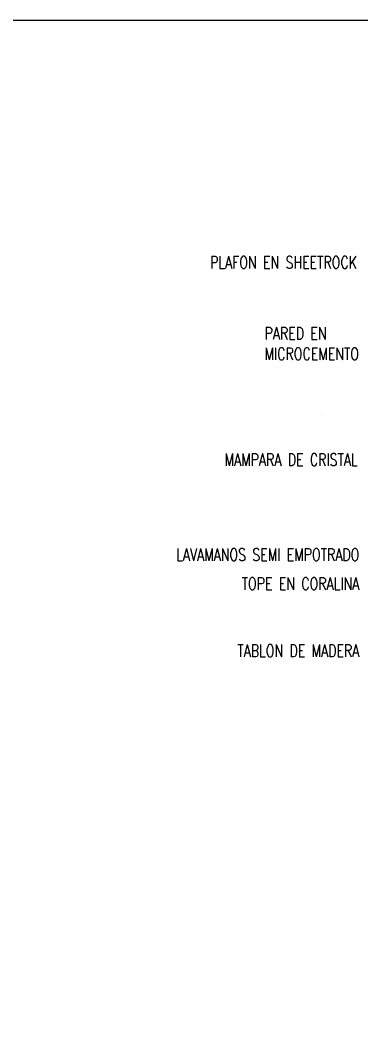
# Model space of a CAD drawing. Header units: metres. Extents: x 113 to 2416, y -346 to 476.
# Drawn here: x 318.71 to 321.03, y -159.71 to -152.91 of the extents above; entities that cross this region are included whole.
import ezdxf

# ---------------------------------------------------------------- set-up
doc = ezdxf.new("R2010")
doc.units = ezdxf.units.M
doc.layers.get('Defpoints').update_dxf_attribs({"color": 6})
doc.layers.add('SE-4', color=254, linetype='Continuous', lineweight=0)
doc.layers.add('textos', color=7, linetype='Continuous', lineweight=0)
doc.styles.add('Arch-Dim', font='romans.shx', dxfattribs={"width": 0.75})

msp = doc.modelspace()

# ---------------------------------------------------------------- linework, layer by layer
at = {"layer": 'Defpoints', "lineweight": 13}
msp.add_lwpolyline([(306.8964, -152.9098), (325.6624, -152.9098), (325.6624, -166.5062), (306.8964, -166.5062)], close=True, dxfattribs=at)
at = {"layer": 'SE-4'}
msp.add_open_spline([(320.76, -155.5792), (320.76, -155.5791), (320.76, -155.5791), (320.76, -155.579)], degree=3, dxfattribs=at)

# ---------------------------------------------------------------- texts
at = {"layer": 'textos', "char_height": 0.326944, "style": 'Arch-Dim'}
for s, insert, width, attachment_point in [('\\pxsm1;{\\H0.2554x;PLAFON EN SHEETROCK}', (321.0013, -154.5142, -0.1952), 0.97467, 3), ('\\pxsm1;{\\H0.2554x;PARED EN MICROCEMENTO}', (320.3732, -154.996), 0.97467, 1), ('\\pxsm1;{\\H0.2554x;MAMPARA DE CRISTAL}', (321.0057, -155.854, -0.1952), 0.97467, 3), ('\\pxsm1;{\\H0.2554x;LAVAMANOS SEMI EMPOTRADO}', (321.0174, -156.499, -0.1952), 1.551659, 3), ('\\pxsm1;{\\H0.2554x;TOPE EN CORALINA}', (321.0174, -156.6961, -0.1952), 1.061162, 3), ('\\pxsm1;{\\H0.2554x;TABLON DE MADERA}', (321.0174, -157.1521, -0.1952), 1.077454, 3)]:
    msp.add_mtext(s, dxfattribs=dict(at, insert=insert, width=width, attachment_point=attachment_point))

doc.saveas('drawing.dxf')
